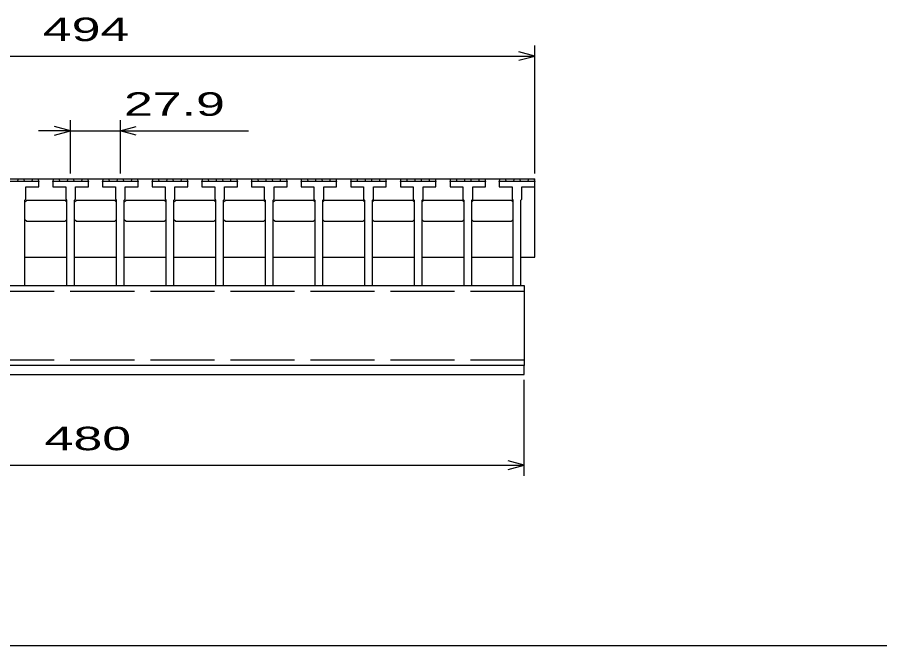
# Model space of a CAD drawing. Units: millimetres, scale not verified. Extents: x -1092 to 1039, y -770 to 632.
# Drawn here: x -596.4 to -111.7, y -687.9 to -334.6 of the extents above; entities that cross this region are included whole.
import ezdxf
from ezdxf.enums import TextEntityAlignment as Align

# ---------------------------------------------------------------- set-up
doc = ezdxf.new("R2010")
doc.units = ezdxf.units.MM
doc.header["$LTSCALE"] = 6
doc.linetypes.add('DASHED', pattern=[7.5, 6, -1.5])
for name, color, linetype, lineweight in [('0_2', 150, 'Continuous', 25), ('16', 3, 'Continuous', 25), ('22', 2, 'Continuous', 25)]:
    doc.layers.add(name, color=color, linetype=linetype, lineweight=lineweight)
doc.styles.add('ベクトル', font='')
doc.styles.get('ベクトル').set_extended_font_data('ベクトル')

msp = doc.modelspace()

# ---------------------------------------------------------------- linework, layer by layer
at = {"layer": '0_2'}
msp.add_line((1038.6, -687.9), (-1037.4, -687.9), dxfattribs=at)
at = {"layer": '16'}
for p, q in [((-799.6, -425.4), (-305.6, -425.4)), ((-596.25, -426.9), (-595.75, -425.4)), ((-595.75, -425.4), (-592.85, -425.4)), ((-592.85, -425.4), (-592.35, -426.9)), ((-588.2, -426.9), (-587.7, -425.4)), ((-587.7, -425.4), (-584.8, -425.4)), ((-584.8, -425.4), (-584.3, -426.9)), ((-576.4, -426.9), (-575.9, -425.4)), ((-575.9, -425.4), (-573, -425.4)), ((-573, -425.4), (-572.5, -426.9)), ((-568.35, -426.9), (-567.85, -425.4)), ((-567.85, -425.4), (-564.95, -425.4)), ((-564.95, -425.4), (-564.45, -426.9)), ((-560.3, -426.9), (-559.8, -425.4)), ((-559.8, -425.4), (-556.9, -425.4)), ((-556.9, -425.4), (-556.4, -426.9)), ((-548.5, -426.9), (-548, -425.4)), ((-548, -425.4), (-545.1, -425.4)), ((-545.1, -425.4), (-544.6, -426.9)), ((-540.45, -426.9), (-539.95, -425.4)), ((-539.95, -425.4), (-537.05, -425.4)), ((-537.05, -425.4), (-536.55, -426.9)), ((-532.4, -426.9), (-531.9, -425.4)), ((-531.9, -425.4), (-529, -425.4)), ((-529, -425.4), (-528.5, -426.9)), ((-520.6, -426.9), (-520.1, -425.4)), ((-520.1, -425.4), (-517.2, -425.4)), ((-517.2, -425.4), (-516.7, -426.9)), ((-512.55, -426.9), (-512.05, -425.4)), ((-512.05, -425.4), (-509.15, -425.4)), ((-509.15, -425.4), (-508.65, -426.9)), ((-504.5, -426.9), (-504, -425.4)), ((-504, -425.4), (-501.1, -425.4)), ((-501.1, -425.4), (-500.6, -426.9)), ((-492.7, -426.9), (-492.2, -425.4)), ((-492.2, -425.4), (-489.3, -425.4)), ((-489.3, -425.4), (-488.8, -426.9)), ((-484.65, -426.9), (-484.15, -425.4)), ((-484.15, -425.4), (-481.25, -425.4)), ((-481.25, -425.4), (-480.75, -426.9)), ((-476.6, -426.9), (-476.1, -425.4)), ((-476.1, -425.4), (-473.2, -425.4)), ((-473.2, -425.4), (-472.7, -426.9)), ((-464.8, -426.9), (-464.3, -425.4)), ((-464.3, -425.4), (-461.4, -425.4)), ((-461.4, -425.4), (-460.9, -426.9)), ((-456.75, -426.9), (-456.25, -425.4)), ((-456.25, -425.4), (-453.35, -425.4)), ((-453.35, -425.4), (-452.85, -426.9)), ((-448.7, -426.9), (-448.2, -425.4)), ((-448.2, -425.4), (-445.3, -425.4)), ((-445.3, -425.4), (-444.8, -426.9)), ((-436.9, -426.9), (-436.4, -425.4)), ((-436.4, -425.4), (-433.5, -425.4)), ((-433.5, -425.4), (-433, -426.9)), ((-428.85, -426.9), (-428.35, -425.4)), ((-428.35, -425.4), (-425.45, -425.4)), ((-425.45, -425.4), (-424.95, -426.9)), ((-420.8, -426.9), (-420.3, -425.4)), ((-420.3, -425.4), (-417.4, -425.4)), ((-417.4, -425.4), (-416.9, -426.9)), ((-409, -426.9), (-408.5, -425.4)), ((-408.5, -425.4), (-405.6, -425.4)), ((-405.6, -425.4), (-405.1, -426.9)), ((-400.95, -426.9), (-400.45, -425.4)), ((-400.45, -425.4), (-397.55, -425.4)), ((-397.55, -425.4), (-397.05, -426.9)), ((-392.9, -426.9), (-392.4, -425.4)), ((-392.4, -425.4), (-389.5, -425.4)), ((-389.5, -425.4), (-389, -426.9)), ((-381.1, -426.9), (-380.6, -425.4)), ((-380.6, -425.4), (-377.7, -425.4)), ((-377.7, -425.4), (-377.2, -426.9)), ((-373.05, -426.9), (-372.55, -425.4)), ((-372.55, -425.4), (-369.65, -425.4)), ((-369.65, -425.4), (-369.15, -426.9)), ((-365, -426.9), (-364.5, -425.4)), ((-364.5, -425.4), (-361.6, -425.4)), ((-361.6, -425.4), (-361.1, -426.9)), ((-353.2, -426.9), (-352.7, -425.4)), ((-352.7, -425.4), (-349.8, -425.4)), ((-349.8, -425.4), (-349.3, -426.9)), ((-345.15, -426.9), (-344.65, -425.4)), ((-344.65, -425.4), (-341.75, -425.4)), ((-341.75, -425.4), (-341.25, -426.9)), ((-337.1, -426.9), (-336.6, -425.4)), ((-336.6, -425.4), (-333.7, -425.4)), ((-333.7, -425.4), (-333.2, -426.9)), ((-325.6, -426.9), (-325.1, -425.4)), ((-325.1, -425.4), (-322.2, -425.4)), ((-322.2, -425.4), (-321.7, -426.9)), ((-317.55, -426.9), (-317.05, -425.4)), ((-317.05, -425.4), (-314.15, -425.4)), ((-314.15, -425.4), (-313.65, -426.9)), ((-309.5, -426.9), (-309, -425.4)), ((-309, -425.4), (-306.1, -425.4)), ((-306.1, -425.4), (-305.6, -426.9)), ((-305.6, -469.4), (-305.6, -425.4)), ((-584.3, -426.9), (-604.3, -426.9)), ((-591.55, -436.9), (-591.55, -429.9)), ((-591.55, -429.9), (-584.3, -429.9)), ((-584.3, -429.9), (-584.3, -426.9)), ((-576.4, -426.9), (-576.4, -429.9)), ((-556.4, -426.9), (-576.4, -426.9)), ((-576.4, -429.9), (-569.15, -429.9)), ((-569.15, -429.9), (-569.15, -436.9)), ((-563.65, -436.9), (-563.65, -429.9)), ((-563.65, -429.9), (-556.4, -429.9)), ((-556.4, -429.9), (-556.4, -426.9)), ((-548.5, -426.9), (-548.5, -429.9)), ((-528.5, -426.9), (-548.5, -426.9)), ((-548.5, -429.9), (-541.25, -429.9)), ((-541.25, -429.9), (-541.25, -436.9)), ((-535.75, -436.9), (-535.75, -429.9)), ((-535.75, -429.9), (-528.5, -429.9)), ((-528.5, -429.9), (-528.5, -426.9)), ((-520.6, -426.9), (-520.6, -429.9)), ((-500.6, -426.9), (-520.6, -426.9)), ((-520.6, -429.9), (-513.35, -429.9)), ((-513.35, -429.9), (-513.35, -436.9)), ((-507.85, -436.9), (-507.85, -429.9)), ((-507.85, -429.9), (-500.6, -429.9)), ((-500.6, -429.9), (-500.6, -426.9)), ((-492.7, -426.9), (-492.7, -429.9)), ((-472.7, -426.9), (-492.7, -426.9)), ((-492.7, -429.9), (-485.45, -429.9)), ((-485.45, -429.9), (-485.45, -436.9)), ((-479.95, -436.9), (-479.95, -429.9)), ((-479.95, -429.9), (-472.7, -429.9)), ((-472.7, -429.9), (-472.7, -426.9)), ((-464.8, -426.9), (-464.8, -429.9)), ((-444.8, -426.9), (-464.8, -426.9)), ((-464.8, -429.9), (-457.55, -429.9)), ((-457.55, -429.9), (-457.55, -436.9)), ((-452.05, -436.9), (-452.05, -429.9)), ((-452.05, -429.9), (-444.8, -429.9)), ((-444.8, -429.9), (-444.8, -426.9)), ((-436.9, -426.9), (-436.9, -429.9)), ((-416.9, -426.9), (-436.9, -426.9)), ((-436.9, -429.9), (-429.65, -429.9)), ((-429.65, -429.9), (-429.65, -436.9)), ((-424.15, -436.9), (-424.15, -429.9)), ((-424.15, -429.9), (-416.9, -429.9)), ((-416.9, -429.9), (-416.9, -426.9)), ((-409, -426.9), (-409, -429.9)), ((-389, -426.9), (-409, -426.9)), ((-409, -429.9), (-401.75, -429.9)), ((-401.75, -429.9), (-401.75, -436.9)), ((-396.25, -436.9), (-396.25, -429.9)), ((-396.25, -429.9), (-389, -429.9)), ((-389, -429.9), (-389, -426.9)), ((-381.1, -426.9), (-381.1, -429.9)), ((-361.1, -426.9), (-381.1, -426.9)), ((-381.1, -429.9), (-373.85, -429.9)), ((-373.85, -429.9), (-373.85, -436.9)), ((-368.35, -436.9), (-368.35, -429.9)), ((-368.35, -429.9), (-361.1, -429.9)), ((-361.1, -429.9), (-361.1, -426.9)), ((-353.2, -426.9), (-353.2, -429.9)), ((-333.2, -426.9), (-353.2, -426.9)), ((-353.2, -429.9), (-345.95, -429.9)), ((-345.95, -429.9), (-345.95, -436.9)), ((-340.45, -436.9), (-340.45, -429.9)), ((-340.45, -429.9), (-333.2, -429.9)), ((-333.2, -429.9), (-333.2, -426.9)), ((-325.6, -426.9), (-325.6, -429.9)), ((-305.6, -426.9), (-325.6, -426.9)), ((-325.6, -429.9), (-318.35, -429.9)), ((-318.35, -429.9), (-318.35, -436.9)), ((-312.85, -436.9), (-312.85, -429.9)), ((-312.85, -429.9), (-305.6, -429.9)), ((-305.6, -429.9), (-305.6, -426.9)), ((-592.05, -437.4), (-591.55, -436.9)), ((-592.05, -485.4), (-592.05, -437.4)), ((-592.05, -438.4), (-591.05, -437.4)), ((-591.05, -437.4), (-569.65, -437.4)), ((-569.65, -437.4), (-568.65, -438.4)), ((-569.15, -436.9), (-568.65, -437.4)), ((-568.65, -437.4), (-568.65, -485.4)), ((-564.15, -437.4), (-563.65, -436.9)), ((-564.15, -485.4), (-564.15, -437.4)), ((-564.15, -438.4), (-563.15, -437.4)), ((-563.15, -437.4), (-541.75, -437.4)), ((-541.75, -437.4), (-540.75, -438.4)), ((-541.25, -436.9), (-540.75, -437.4)), ((-540.75, -437.4), (-540.75, -485.4)), ((-536.25, -437.4), (-535.75, -436.9)), ((-536.25, -485.4), (-536.25, -437.4)), ((-536.25, -438.4), (-535.25, -437.4)), ((-535.25, -437.4), (-513.85, -437.4)), ((-513.85, -437.4), (-512.85, -438.4)), ((-513.35, -436.9), (-512.85, -437.4)), ((-512.85, -437.4), (-512.85, -485.4)), ((-508.35, -437.4), (-507.85, -436.9)), ((-508.35, -485.4), (-508.35, -437.4)), ((-508.35, -438.4), (-507.35, -437.4)), ((-507.35, -437.4), (-485.95, -437.4)), ((-485.95, -437.4), (-484.95, -438.4)), ((-485.45, -436.9), (-484.95, -437.4)), ((-484.95, -437.4), (-484.95, -485.4)), ((-480.45, -437.4), (-479.95, -436.9)), ((-480.45, -485.4), (-480.45, -437.4)), ((-480.45, -438.4), (-479.45, -437.4)), ((-479.45, -437.4), (-458.05, -437.4)), ((-458.05, -437.4), (-457.05, -438.4)), ((-457.55, -436.9), (-457.05, -437.4)), ((-457.05, -437.4), (-457.05, -485.4)), ((-452.55, -437.4), (-452.05, -436.9)), ((-452.55, -485.4), (-452.55, -437.4)), ((-452.55, -438.4), (-451.55, -437.4)), ((-451.55, -437.4), (-430.15, -437.4)), ((-430.15, -437.4), (-429.15, -438.4)), ((-429.65, -436.9), (-429.15, -437.4)), ((-429.15, -437.4), (-429.15, -485.4)), ((-424.65, -437.4), (-424.15, -436.9)), ((-424.65, -485.4), (-424.65, -437.4)), ((-424.65, -438.4), (-423.65, -437.4)), ((-423.65, -437.4), (-402.25, -437.4)), ((-402.25, -437.4), (-401.25, -438.4)), ((-401.75, -436.9), (-401.25, -437.4)), ((-401.25, -437.4), (-401.25, -485.4)), ((-396.75, -437.4), (-396.25, -436.9)), ((-396.75, -485.4), (-396.75, -437.4)), ((-396.75, -438.4), (-395.75, -437.4)), ((-395.75, -437.4), (-374.35, -437.4)), ((-374.35, -437.4), (-373.35, -438.4)), ((-373.85, -436.9), (-373.35, -437.4)), ((-373.35, -437.4), (-373.35, -485.4)), ((-368.85, -437.4), (-368.35, -436.9)), ((-368.85, -485.4), (-368.85, -437.4)), ((-368.85, -438.4), (-367.85, -437.4)), ((-367.85, -437.4), (-346.45, -437.4)), ((-346.45, -437.4), (-345.45, -438.4)), ((-345.95, -436.9), (-345.45, -437.4)), ((-345.45, -437.4), (-345.45, -485.4)), ((-340.95, -437.4), (-340.45, -436.9)), ((-340.95, -485.4), (-340.95, -437.4)), ((-340.95, -438.4), (-339.95, -437.4)), ((-339.95, -437.4), (-318.85, -437.4)), ((-318.85, -437.4), (-317.85, -438.4)), ((-318.35, -436.9), (-317.85, -437.4)), ((-317.85, -437.4), (-317.85, -485.4)), ((-313.35, -437.4), (-312.85, -436.9)), ((-313.35, -485.4), (-313.35, -437.4)), ((-591.05, -449.4), (-592.05, -448.4)), ((-569.65, -449.4), (-591.05, -449.4)), ((-568.65, -448.4), (-569.65, -449.4)), ((-563.15, -449.4), (-564.15, -448.4)), ((-541.75, -449.4), (-563.15, -449.4)), ((-540.75, -448.4), (-541.75, -449.4)), ((-535.25, -449.4), (-536.25, -448.4)), ((-513.85, -449.4), (-535.25, -449.4)), ((-512.85, -448.4), (-513.85, -449.4)), ((-507.35, -449.4), (-508.35, -448.4)), ((-485.95, -449.4), (-507.35, -449.4)), ((-484.95, -448.4), (-485.95, -449.4)), ((-479.45, -449.4), (-480.45, -448.4)), ((-458.05, -449.4), (-479.45, -449.4)), ((-457.05, -448.4), (-458.05, -449.4)), ((-451.55, -449.4), (-452.55, -448.4)), ((-430.15, -449.4), (-451.55, -449.4)), ((-429.15, -448.4), (-430.15, -449.4)), ((-423.65, -449.4), (-424.65, -448.4)), ((-402.25, -449.4), (-423.65, -449.4)), ((-401.25, -448.4), (-402.25, -449.4)), ((-395.75, -449.4), (-396.75, -448.4)), ((-374.35, -449.4), (-395.75, -449.4)), ((-373.35, -448.4), (-374.35, -449.4)), ((-367.85, -449.4), (-368.85, -448.4)), ((-346.45, -449.4), (-367.85, -449.4)), ((-345.45, -448.4), (-346.45, -449.4)), ((-339.95, -449.4), (-340.95, -448.4)), ((-318.85, -449.4), (-339.95, -449.4)), ((-317.85, -448.4), (-318.85, -449.4)), ((-592.05, -469.4), (-568.65, -469.4)), ((-564.15, -469.4), (-540.75, -469.4)), ((-536.25, -469.4), (-512.85, -469.4)), ((-508.35, -469.4), (-484.95, -469.4)), ((-480.45, -469.4), (-457.05, -469.4)), ((-452.55, -469.4), (-429.15, -469.4)), ((-424.65, -469.4), (-401.25, -469.4)), ((-396.75, -469.4), (-373.35, -469.4)), ((-368.85, -469.4), (-345.45, -469.4)), ((-340.95, -469.4), (-317.85, -469.4)), ((-313.35, -469.4), (-305.6, -469.4)), ((-791.6, -485.4), (-311.6, -485.4)), ((-596.55, -485.4), (-592.05, -485.4)), ((-568.65, -485.4), (-564.15, -485.4)), ((-540.75, -485.4), (-536.25, -485.4)), ((-512.85, -485.4), (-508.35, -485.4)), ((-484.95, -485.4), (-480.45, -485.4)), ((-457.05, -485.4), (-452.55, -485.4)), ((-429.15, -485.4), (-424.65, -485.4)), ((-401.25, -485.4), (-396.75, -485.4)), ((-373.35, -485.4), (-368.85, -485.4)), ((-345.45, -485.4), (-340.95, -485.4)), ((-317.85, -485.4), (-313.35, -485.4)), ((-311.6, -485.4), (-311.6, -530.4)), ((-311.6, -530.4), (-791.6, -530.4)), ((-311.6, -535.4), (-311.6, -530.4)), ((-791.6, -535.4), (-311.6, -535.4))]:
    msp.add_line(p, q, dxfattribs=at)
at = {"layer": '16', "linetype": 'DASHED'}
for p, q in [((-791.6, -488.6), (-311.6, -488.6)), ((-791.6, -527.2), (-311.6, -527.2))]:
    msp.add_line(p, q, dxfattribs=at)
at = {"layer": '22', "color": 4}
for p, q in [((-305.6, -422.4), (-305.6, -350.4)), ((-799.6, -356.4), (-305.6, -356.4)), ((-305.6, -356.4), (-314.6, -354)), ((-314.6, -358.8), (-305.6, -356.4)), ((-566.4, -422.4), (-566.4, -392.4)), ((-538.5, -392.4), (-538.5, -422.4)), ((-566.4, -398.4), (-575.4, -396)), ((-538.5, -398.4), (-529.5, -396)), ((-566.4, -398.4), (-584.4, -398.4)), ((-575.4, -400.8), (-566.4, -398.4)), ((-566.4, -398.4), (-538.5, -398.4)), ((-529.5, -400.8), (-538.5, -398.4)), ((-538.5, -398.4), (-466.5, -398.4)), ((-311.6, -592.4), (-311.6, -538.4)), ((-791.6, -586.4), (-311.6, -586.4)), ((-311.6, -586.4), (-320.6, -584)), ((-320.6, -588.8), (-311.6, -586.4))]:
    msp.add_line(p, q, dxfattribs=at)

# ---------------------------------------------------------------- texts
at = {"layer": '22', "style": 'ベクトル', "width": 1.65}
for s, p in [(' 494 ', (-590.1, -341.4)), (' 27.9 ', (-544.5, -383.4)), (' 480 ', (-589.1, -571.4))]:
    msp.add_text(s, height=13.2, dxfattribs=at).set_placement(p, align=Align.MIDDLE_LEFT)

doc.saveas('drawing.dxf')
